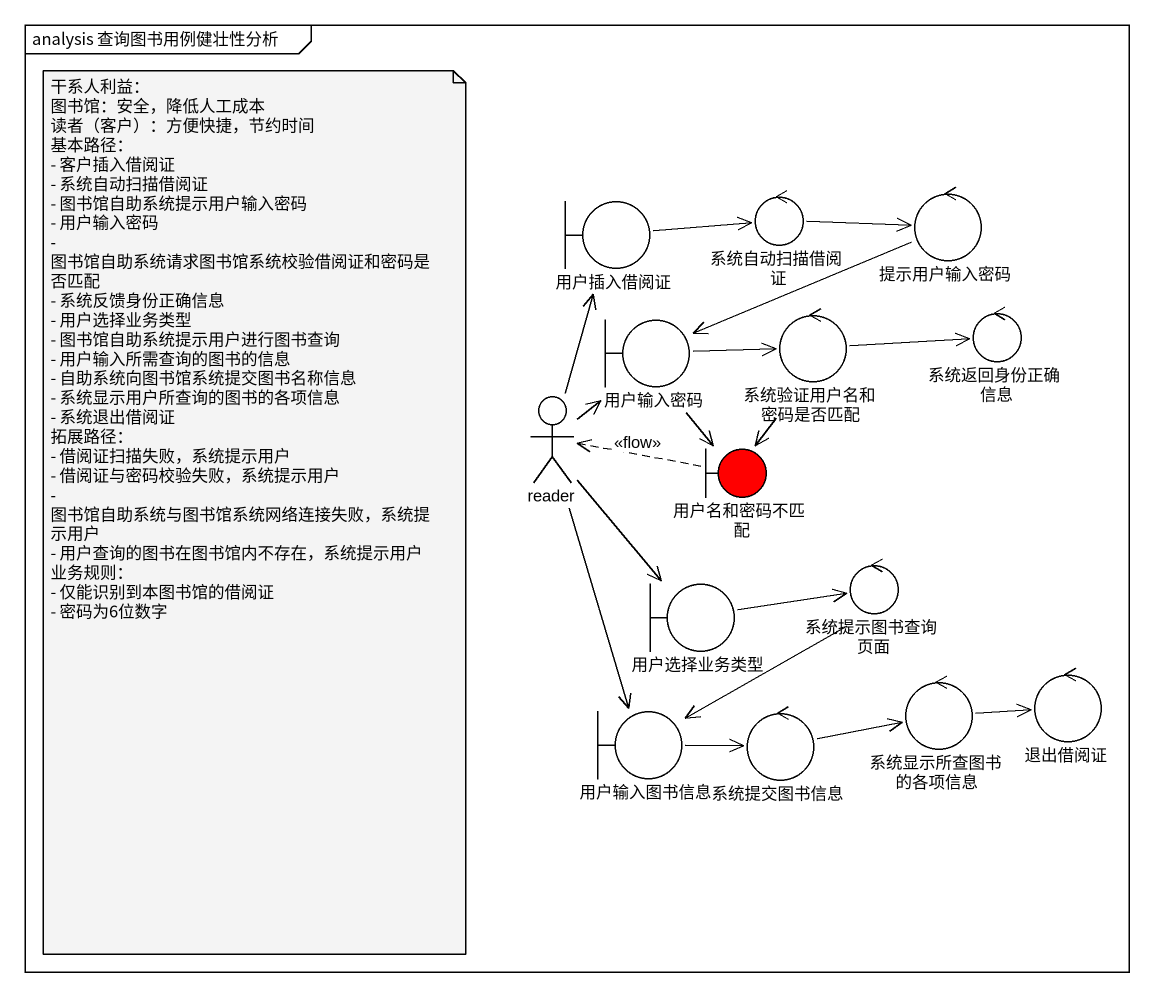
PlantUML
@startuml
mainframe analysis 查询图书用例健壮性分析
boundary 用户插入借阅证
control 系统自动扫描借阅证
control 提示用户输入密码
boundary 用户输入密码
control 系统验证用户名和密码是否匹配
control 系统返回身份正确信息
actor reader
boundary 用户名和密码不匹配 #FF0000
boundary 用户选择业务类型
control 系统提示图书查询页面
control 系统显示所查图书的各项信息
control 退出借阅证
boundary 用户输入图书信息
control 系统提交图书信息
用户插入借阅证 -right-> 系统自动扫描借阅证
系统自动扫描借阅证 -right-> 提示用户输入密码
提示用户输入密码 -left-> 用户输入密码
用户输入密码 -right-> 系统验证用户名和密码是否匹配
用户输入密码 --> 用户名和密码不匹配
系统验证用户名和密码是否匹配 -right-> 系统返回身份正确信息
系统验证用户名和密码是否匹配 --> 用户名和密码不匹配
reader -up-> 用户插入借阅证
reader -up-> 用户输入密码
reader --> 用户选择业务类型
reader --> 用户输入图书信息
用户名和密码不匹配 .left.> reader : <<flow>>
用户选择业务类型 -right-> 系统提示图书查询页面
系统提示图书查询页面 --> 用户输入图书信息
系统显示所查图书的各项信息 -right-> 退出借阅证
用户输入图书信息 -right-> 系统提交图书信息
系统提交图书信息 -right-> 系统显示所查图书的各项信息
note as N1
  干系人利益：
  图书馆：安全，降低人工成本
  读者（客户）：方便快捷，节约时间
  基本路径：
  - 客户插入借阅证
  - 系统自动扫描借阅证
  - 图书馆自助系统提示用户输入密码
  - 用户输入密码
  - 图书馆自助系统请求图书馆系统校验借阅证和密码是否匹配
  - 系统反馈身份正确信息
  - 用户选择业务类型
  - 图书馆自助系统提示用户进行图书查询
  - 用户输入所需查询的图书的信息
  - 自助系统向图书馆系统提交图书名称信息
  - 系统显示用户所查询的图书的各项信息
  - 系统退出借阅证
  拓展路径：
  - 借阅证扫描失败，系统提示用户
  - 借阅证与密码校验失败，系统提示用户
  - 图书馆自助系统与图书馆系统网络连接失败，系统提示用户
  - 用户查询的图书在图书馆内不存在，系统提示用户
  业务规则：
  - 仅能识别到本图书馆的借阅证
  - 密码为6位数字
end note
@enduml
